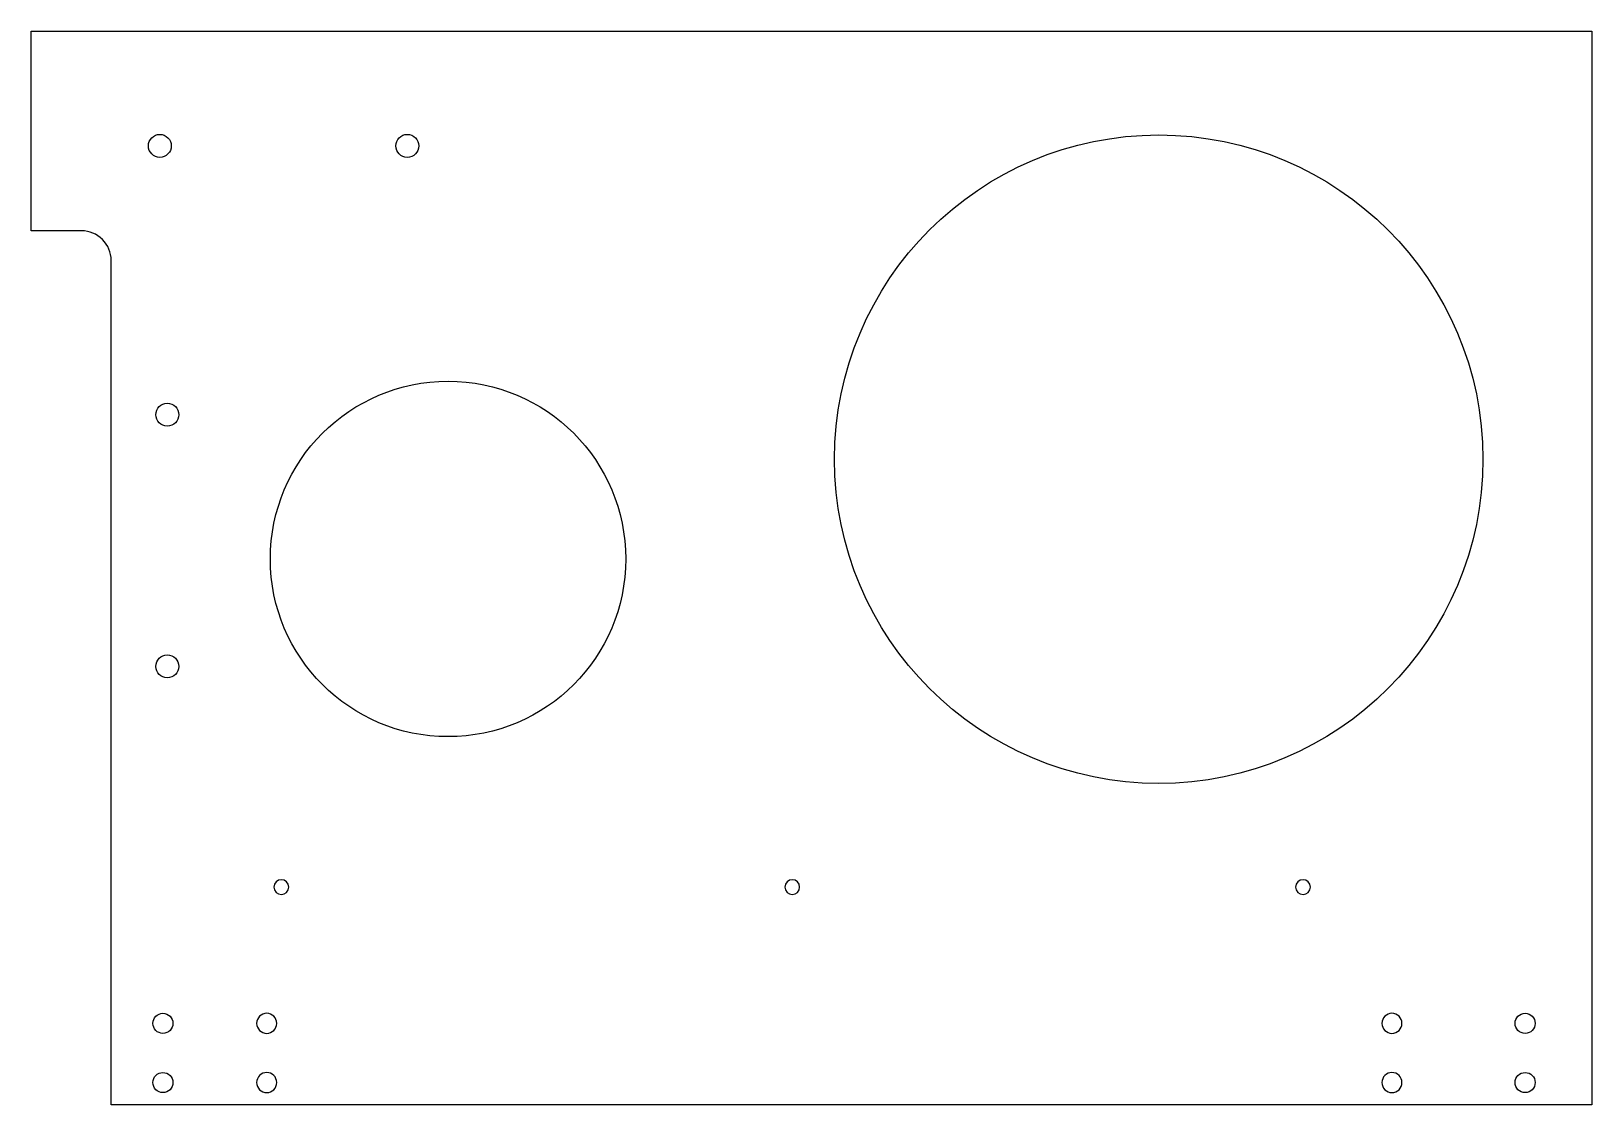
# Model space of a CAD drawing. Header units: inches. Extents: x 0.3 to 13.5, y -9.2 to -0.1.
import ezdxf

# ---------------------------------------------------------------- set-up
doc = ezdxf.new("R2010")
doc.units = ezdxf.units.IN
doc.layers.get('0').update_dxf_attribs({"linetype": 'CONTINUOUS'})

msp = doc.modelspace()

# ---------------------------------------------------------------- linework, layer by layer
msp.add_lwpolyline([(1, -9.188), (1, -2.06, 0.414214), (0.75, -1.81), (0.325, -1.81), (0.325, -0.125), (13.5, -0.125), (13.5, -9.188)], format="xyb", close=True)
for centre, radius in [((1.411, -1.093), 0.0968), ((3.5, -1.093), 0.0968), ((9.844, -3.738), 2.737), ((3.844, -4.58), 1.5), ((1.474, -3.362), 0.0968), ((1.474, -5.487), 0.0968), ((1.437, -8.5), 0.0848), ((12.937, -8.5), 0.0848), ((1.437, -9), 0.0848), ((12.937, -9), 0.0848)]:
    msp.add_circle(centre, radius)
at = {"extrusion": (1.32134e-29, 1.11022e-15, -1)}
for centre in [(-2.437, -7.35), (-6.75, -7.35), (-11.062, -7.35)]:
    msp.add_circle(centre, 0.0625, dxfattribs=at)
at = {"extrusion": (1.34106e-29, 1.11022e-15, -1)}
for centre in [(-2.313, -8.5), (-11.813, -8.5), (-2.313, -9), (-11.813, -9)]:
    msp.add_circle(centre, 0.0847, dxfattribs=at)

doc.saveas('drawing.dxf')
